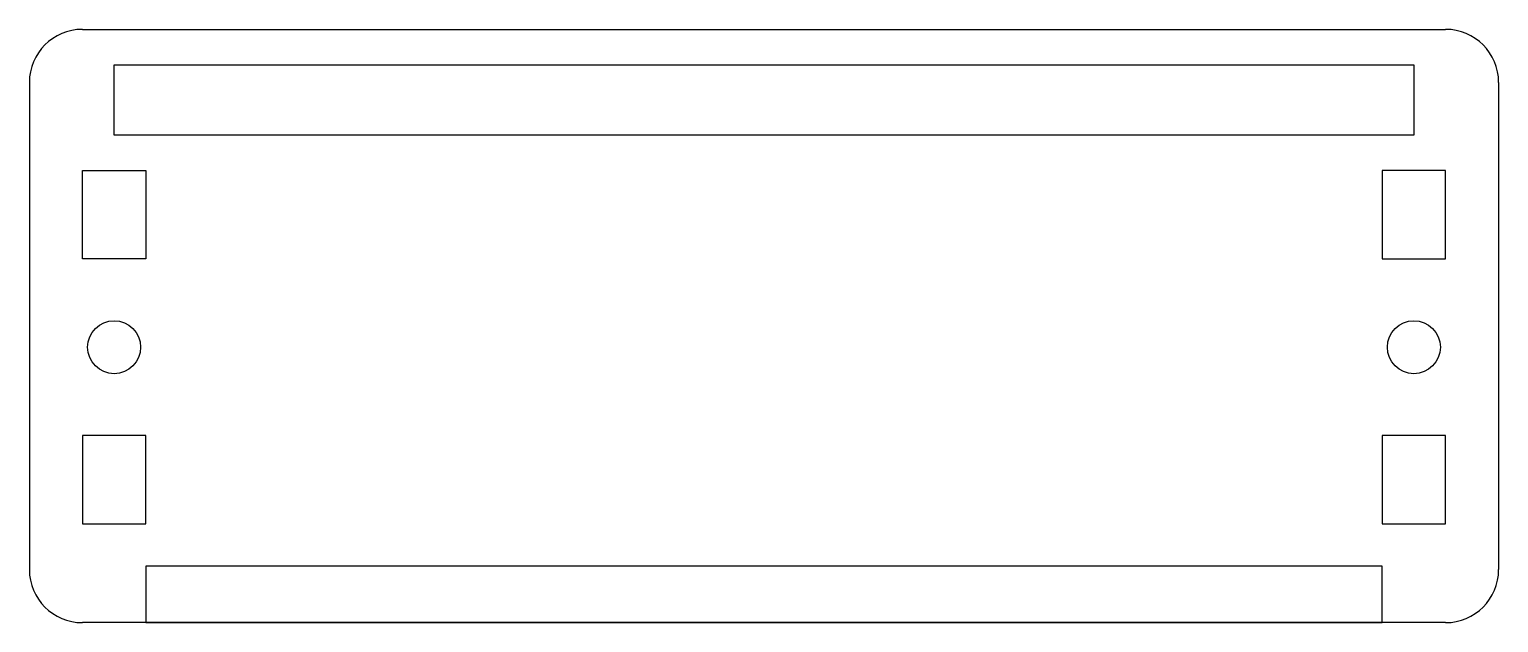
# Model space of a CAD drawing. Header units: millimetres. Extents: x -42 to 233, y -24 to 153.
# Drawn here: x -41.6 to 41.6, y -16.8 to 16.8 of the extents above.
import ezdxf

# ---------------------------------------------------------------- set-up
doc = ezdxf.new("R2010")
doc.units = ezdxf.units.MM

msp = doc.modelspace()

# ---------------------------------------------------------------- linework, layer by layer
for p, q in [((-38.6, 16.8), (38.6, 16.8)), ((-41.6, 13.8), (-41.6, -13.8)), ((41.6, 13.8), (41.6, -13.8)), ((38.6, -16.8), (-38.6, -16.8))]:
    msp.add_line(p, q)
for points in [[(-36.8, 14.8), (36.8, 14.8), (36.8, 10.8), (-36.8, 10.8)], [(-38.6, 3.8), (-38.6, 8.8), (-35, 8.8), (-35, 3.8)], [(38.6, 3.8), (38.6, 8.8), (35, 8.8), (35, 3.8)], [(-38.6, -11.2), (-35, -11.2), (-35, -6.2), (-38.6, -6.2)], [(38.6, -11.2), (38.6, -6.2), (35, -6.2), (35, -11.2)], [(35, -13.6), (-35, -13.6), (-35, -16.8), (35, -16.8)]]:
    msp.add_lwpolyline(points, close=True)
for centre in [(-36.8, -1.2), (36.8, -1.2)]:
    msp.add_circle(centre, 1.5)
for centre, start, end in [((-38.6, 13.8), 90, 180), ((38.6, 13.8), 0, 90), ((-38.6, -13.8), 180, 270), ((38.6, -13.8), 270, 0)]:
    msp.add_arc(centre, 3, start, end)

doc.saveas('drawing.dxf')
